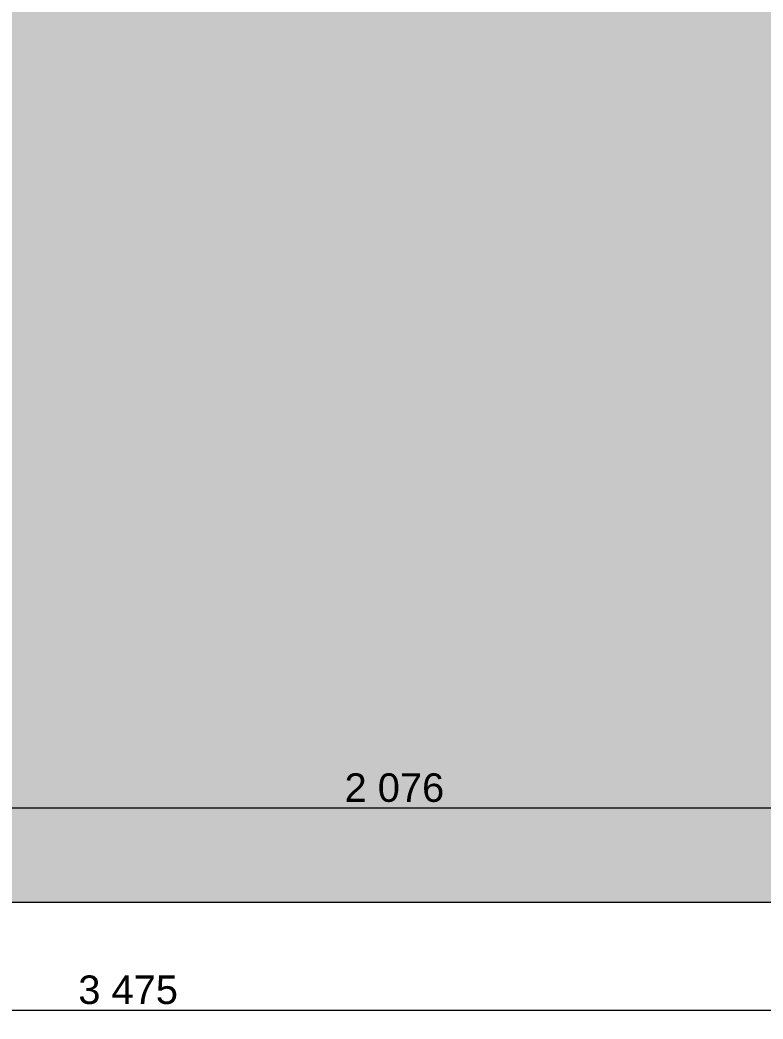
# Model space of a CAD drawing. Header units: millimetres. Extents: x 2336463 to 2579121, y 595385 to 778077.
# Drawn here: x 2474293 to 2476248, y 622725 to 625353 of the extents above; entities that cross this region are included whole.
import ezdxf

# ---------------------------------------------------------------- set-up
doc = ezdxf.new("R2010")
doc.units = ezdxf.units.MM
doc.header["$MEASUREMENT"] = 0
doc.layers.add('+возводимые стены_Ном._пера__104', color=7, linetype='Continuous', lineweight=5, true_color=0x96e196)
doc.layers.add('1 Планировка размеры_Ном._пера__242', color=7, linetype='Continuous', lineweight=13, true_color=0x1b55b5)
doc.layers.add('1 Планировка размеры', color=7, linetype='Continuous')
doc.layers.add('Интерьер - Мебель_Ном._пера__1', color=7, linetype='Continuous', lineweight=13)
doc.styles.add('СГЕНЕРИР_СТИЛЬ_1', font='arial.ttf')
doc.dimstyles.new('СГЕНЕРИР_СТИЛЬ__1', dxfattribs={"dimtxt": 75, "dimasz": 23.75, "dimexe": 0.18, "dimexo": 300, "dimgap": 0, "dimtad": 1, "dimtih": 1, "dimtoh": 1, "dimdec": 0, "dimzin": 0, "dimdsep": 46, "dimtxsty": 'СГЕНЕРИР_СТИЛЬ_1', "dimblk": 'ARROWHEAD_6', "dimblk1": 'ARROWHEAD_6', "dimblk2": 'ARROWHEAD_6', "dimcen": 0.09, "dimclrd": 256, "dimclre": 256, "dimclrt": 256, "dimazin": 0, "dimtfac": 1, "dimtdec": 4, "dimtmove": 0, "dimatfit": 3, "dimfxl": 0, "dimtolj": 1, "dimtzin": 0, "dimarcsym": 0})

# ---------------------------------------------------------------- blocks, each defined once
blk = doc.blocks.new('*D2204', base_point=(2086872, 585813.7))
at = {"layer": '1 Планировка размеры_Ном._пера__242', "color": 152, "linetype": 'Continuous', "lineweight": 13, "true_color": 0x1b55b5}
for p, q in [((2472837.1, 622724.7), (2472837.1, 622771.6)), ((2476312.1, 622724.7), (2476312.1, 622771.6)), ((2472849.6, 622760.7), (2472824.6, 622735.7)), ((2472837.1, 622748.2), (2476312.1, 622748.2)), ((2476324.6, 622760.7), (2476299.6, 622735.7))]:
    blk.add_line(p, q, dxfattribs=at)
at = {"layer": '1 Планировка размеры_Ном._пера__242', "color": 152, "lineweight": 13, "true_color": 0x1b55b5, "insert": (2474446.3, 622763.2), "char_height": 75, "attachment_point": 7, "style": 'СГЕНЕРИР_СТИЛЬ_1'}
blk.add_mtext('\\A1;{\\pql;\\fArial|b0|i0|c204|p38;3\xa0475}', dxfattribs=at)
blk = doc.blocks.new('ARROWHEAD_6')
at = {"color": 0, "linetype": 'Continuous', "lineweight": 0}
for p, q in [((0, 0), (-1, 0)), ((-0.5, -0.5), (0.5, 0.5))]:
    blk.add_line(p, q, dxfattribs=at)
blk = doc.blocks.new('*D2217', base_point=(2086872, 585813.7))
at = {"layer": '1 Планировка размеры_Ном._пера__242', "color": 152, "linetype": 'Continuous', "lineweight": 13, "true_color": 0x1b55b5}
for p, q in [((2474249.6, 623292.5), (2474224.6, 623267.5)), ((2474237.1, 623256.6), (2474237.1, 623303.5)), ((2476325.2, 623292.5), (2476300.2, 623267.5)), ((2476312.7, 623256.6), (2476312.7, 623303.5)), ((2474237.1, 623280), (2476312.7, 623280))]:
    blk.add_line(p, q, dxfattribs=at)
at = {"layer": '1 Планировка размеры_Ном._пера__242', "color": 152, "lineweight": 13, "true_color": 0x1b55b5, "insert": (2475146.7, 623295), "char_height": 75, "attachment_point": 7, "style": 'СГЕНЕРИР_СТИЛЬ_1'}
blk.add_mtext('\\A1;{\\pql;\\fArial|b0|i0|c204|p38;2\xa0076}', dxfattribs=at)

msp = doc.modelspace()

# ---------------------------------------------------------------- hatches: boundary and pattern name
at = {"layer": '+возводимые стены_Ном._пера__104', "linetype": 'Continuous', "lineweight": 0, "true_color": 0xb0e8b0}
msp.add_hatch(color=9, dxfattribs=at).paths.add_polyline_path([(2474237.1, 623031.4), (2476312.7, 623031.4), (2476312.7, 626481.2), (2474237.1, 626481.2)])

# ---------------------------------------------------------------- linework, layer by layer
at = {"layer": 'Интерьер - Мебель_Ном._пера__1', "color": 7, "linetype": 'Continuous', "lineweight": 13}
msp.add_line((2476312.1, 623031.4), (2472837.1, 623031.4), dxfattribs=at)

# ---------------------------------------------------------------- dimensions: what is measured, and where the dimension line sits
at = {"layer": '1 Планировка размеры', "color": 152, "linetype": 'Continuous', "lineweight": 13, "true_color": 0x1b55b5}
for base, p1, p2, picture, middle in [((2476312.7, 623280), (2474237.1, 623081.4), (2476312.7, 623031.4), '*D2217', (2475275.5, 623332.5)), ((2476312.1, 622748.2), (2472837.1, 623031.4), (2476312.1, 623031.4), '*D2204', (2474575.2, 622800.7))]:
    dim = msp.add_linear_dim(base=base, p1=p1, p2=p2, dimstyle='СГЕНЕРИР_СТИЛЬ__1', dxfattribs=at)
    dim.commit()
    dim.dimension.update_dxf_attribs({"geometry": picture, "text_midpoint": middle, "dimtype": 160})

doc.saveas('drawing.dxf')
